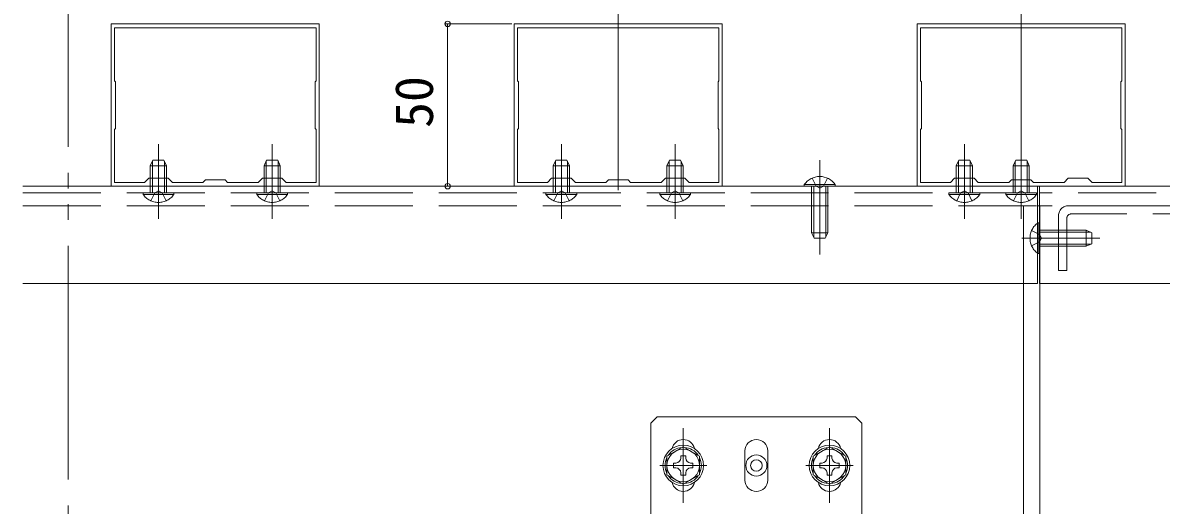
# Model space of a CAD drawing. Units: millimetres, scale not verified. Extents: x -2376 to -396, y -1680 to 1517.
# Drawn here: x -1184 to -833.6, y 782.8 to 931.4 of the extents above; entities that cross this region are included whole.
import ezdxf
from ezdxf.enums import TextEntityAlignment as Align

# ---------------------------------------------------------------- set-up
doc = ezdxf.new("R2010")
doc.units = ezdxf.units.MM
doc.header["$LTSCALE"] = 8
for name, pattern in [('CHAIN2', [12, 9, -1, 1, -1]), ('DASHED3', [4, 3, -1]), ('DOUBLE_CHAIN2', [12.8, 9, -1, 0.6, -0.6, 0.6, -1])]:
    doc.linetypes.add(name, pattern=pattern)
for name, color, linetype, lineweight in [('0-3_YKK_11', 7, 'Continuous', 9), ('0-4_YKK_12', 2, 'Continuous', 9), ('0-5_YKK_13', 4, 'Continuous', 9), ('0-6_YKK_D', 6, 'Continuous', 9)]:
    doc.layers.add(name, color=color, linetype=linetype, lineweight=lineweight)
doc.styles.add('ＭＳ ゴシック', font='')
doc.styles.get('ＭＳ ゴシック').set_extended_font_data('MS Gothic')

msp = doc.modelspace()

# ---------------------------------------------------------------- linework, layer by layer
at = {"layer": '0-3_YKK_11'}
for p, q in [((-1156.704, 931.071), (-1156.704, 881.072)), ((-1092.704, 931.071), (-1156.704, 931.071)), ((-1155.704, 929.872), (-1155.704, 913.572)), ((-1093.704, 929.872), (-1155.704, 929.872)), ((-1093.704, 929.872), (-1155.704, 929.872)), ((-1093.704, 913.572), (-1093.704, 929.872)), ((-1092.704, 881.072), (-1092.704, 931.071)), ((-1032.704, 931.071), (-1032.704, 881.072)), ((-968.704, 931.071), (-1032.704, 931.071)), ((-1031.704, 929.872), (-1031.704, 913.572)), ((-969.704, 929.872), (-1031.704, 929.872)), ((-969.704, 929.872), (-1031.704, 929.872)), ((-969.704, 913.572), (-969.704, 929.872)), ((-968.704, 881.072), (-968.704, 931.071)), ((-908.704, 931.071), (-908.704, 881.072)), ((-844.704, 931.071), (-908.704, 931.071)), ((-907.704, 929.872), (-907.704, 913.572)), ((-845.704, 929.872), (-907.704, 929.872)), ((-845.704, 929.872), (-907.704, 929.872)), ((-845.704, 913.572), (-845.704, 929.872)), ((-844.704, 881.072), (-844.704, 931.071)), ((-1155.704, 913.572), (-1155.404, 913.271)), ((-1155.404, 913.271), (-1155.404, 898.872)), ((-1094.004, 913.271), (-1093.704, 913.572)), ((-1094.004, 898.872), (-1094.004, 913.271)), ((-1031.704, 913.572), (-1031.404, 913.271)), ((-1031.404, 913.271), (-1031.404, 898.872)), ((-970.004, 913.271), (-969.704, 913.572)), ((-970.004, 898.872), (-970.004, 913.271)), ((-907.704, 913.572), (-907.404, 913.271)), ((-907.404, 913.271), (-907.404, 898.872)), ((-846.004, 913.271), (-845.704, 913.572)), ((-846.004, 898.872), (-846.004, 913.271)), ((-1155.404, 898.872), (-1155.704, 898.571)), ((-1155.704, 898.571), (-1155.704, 882.271)), ((-1093.704, 898.571), (-1094.004, 898.872)), ((-1093.704, 882.271), (-1093.704, 898.571)), ((-1031.404, 898.872), (-1031.704, 898.571)), ((-1031.704, 898.571), (-1031.704, 882.271)), ((-969.704, 898.571), (-970.004, 898.872)), ((-969.704, 882.271), (-969.704, 898.571)), ((-907.404, 898.872), (-907.704, 898.571)), ((-907.704, 898.571), (-907.704, 882.271)), ((-845.704, 898.571), (-846.004, 898.872)), ((-845.704, 882.271), (-845.704, 898.571)), ((-1146.504, 882.271), (-1145.204, 883.572)), ((-1145.204, 883.572), (-1139.204, 883.572)), ((-1139.204, 883.572), (-1137.904, 882.271)), ((-1128.504, 882.271), (-1127.704, 883.072)), ((-1127.704, 883.072), (-1121.704, 883.072)), ((-1121.704, 883.072), (-1120.904, 882.271)), ((-1111.504, 882.271), (-1110.204, 883.572)), ((-1110.204, 883.572), (-1104.204, 883.572)), ((-1104.204, 883.572), (-1102.904, 882.271)), ((-1022.504, 882.271), (-1021.204, 883.572)), ((-1021.204, 883.572), (-1015.204, 883.572)), ((-1015.204, 883.572), (-1013.904, 882.271)), ((-1004.504, 882.271), (-1003.704, 883.072)), ((-1003.704, 883.072), (-997.704, 883.072)), ((-997.704, 883.072), (-996.904, 882.271)), ((-987.504, 882.271), (-986.204, 883.572)), ((-986.204, 883.572), (-980.204, 883.572)), ((-980.204, 883.572), (-978.904, 882.271)), ((-898.504, 882.271), (-897.204, 883.572)), ((-897.204, 883.572), (-891.204, 883.572)), ((-891.204, 883.572), (-889.904, 882.271)), ((-880.504, 882.271), (-879.704, 883.072)), ((-879.704, 883.072), (-873.704, 883.072)), ((-873.704, 883.072), (-872.904, 882.271)), ((-863.504, 882.271), (-862.204, 883.572)), ((-862.204, 883.572), (-856.204, 883.572)), ((-856.204, 883.572), (-854.904, 882.271)), ((-1156.704, 881.072), (-1092.704, 881.072)), ((-1155.704, 882.271), (-1146.504, 882.271)), ((-1137.904, 882.271), (-1128.504, 882.271)), ((-1120.904, 882.271), (-1111.504, 882.271)), ((-1102.904, 882.271), (-1093.704, 882.271)), ((-1032.704, 881.072), (-968.704, 881.072)), ((-1031.704, 882.271), (-1022.504, 882.271)), ((-1013.904, 882.271), (-1004.504, 882.271)), ((-996.904, 882.271), (-987.504, 882.271)), ((-978.904, 882.271), (-969.704, 882.271)), ((-908.704, 881.072), (-844.704, 881.072)), ((-907.704, 882.271), (-898.504, 882.271)), ((-889.904, 882.271), (-880.504, 882.271)), ((-872.904, 882.271), (-863.504, 882.271)), ((-854.904, 882.271), (-845.704, 882.271))]:
    msp.add_line(p, q, dxfattribs=at)
at = {"layer": '0-4_YKK_12', "linetype": 'DOUBLE_CHAIN2'}
msp.add_line((-1170.012, 965.168), (-1170.012, 610.653), dxfattribs=at)
at = {"layer": '0-4_YKK_12', "linetype": 'CHAIN2'}
for p, q in [((-1000.704, 879.85), (-1000.704, 935.233)), ((-876.704, 879.85), (-876.704, 935.233))]:
    msp.add_line(p, q, dxfattribs=at)
at = {"layer": '0-4_YKK_12'}
for p, q in [((-1183.955, 881.072), (-770.704, 881.072)), ((-871.704, 851.072), (-871.704, 881.072)), ((-765.205, 881.072), (-871.104, 881.072)), ((-871.104, 881.072), (-871.104, 851.072)), ((-871.104, 875.072), (-871.704, 875.072)), ((-1183.955, 851.072), (-871.704, 851.072)), ((-876.004, 774.772), (-876.004, 851.072)), ((-871.104, 851.072), (-795.129, 851.072)), ((-871.004, 851.072), (-871.004, 720.072))]:
    msp.add_line(p, q, dxfattribs=at)
at = {"layer": '0-4_YKK_12', "linetype": 'DASHED3'}
for p, q in [((-1183.955, 879.072), (-871.704, 879.072)), ((-771.204, 879.072), (-871.104, 879.072)), ((-1183.955, 875.072), (-871.704, 875.072)), ((-876.004, 851.072), (-876.004, 875.072)), ((-771.204, 875.072), (-871.104, 875.072)), ((-871.004, 875.072), (-871.004, 851.072))]:
    msp.add_line(p, q, dxfattribs=at)
at = {"layer": '0-5_YKK_13', "linetype": 'CHAIN2'}
for p, q in [((-1142.204, 871.072), (-1142.204, 894.071)), ((-1107.204, 871.072), (-1107.204, 894.071)), ((-1018.204, 871.072), (-1018.204, 894.071)), ((-983.204, 871.072), (-983.204, 894.071)), ((-894.204, 871.072), (-894.204, 894.071)), ((-876.704, 871.072), (-876.704, 894.072)), ((-938.704, 889.072), (-938.704, 860.071)), ((-876.504, 865.072), (-852.504, 865.072)), ((-861.342, 865.072), (-867.735, 865.072)), ((-980.704, 787.821), (-980.704, 802.322)), ((-935.704, 787.821), (-935.704, 802.322)), ((-973.454, 795.071), (-987.954, 795.071)), ((-942.954, 795.071), (-928.454, 795.071))]:
    msp.add_line(p, q, dxfattribs=at)
at = {"layer": '0-5_YKK_13'}
for p, q in [((-1143.904, 889.072), (-1144.704, 887.371)), ((-1144.704, 887.371), (-1139.704, 887.371)), ((-1144.704, 883.572), (-1144.704, 887.371)), ((-1144.05, 883.572), (-1144.05, 888.762)), ((-1143.904, 889.072), (-1140.504, 889.072)), ((-1140.504, 889.072), (-1139.704, 887.371)), ((-1140.359, 883.572), (-1140.359, 888.762)), ((-1139.704, 883.572), (-1139.704, 887.371)), ((-1108.904, 889.072), (-1109.704, 887.371)), ((-1109.704, 887.371), (-1104.704, 887.371)), ((-1109.704, 883.572), (-1109.704, 887.371)), ((-1109.05, 883.572), (-1109.05, 888.762)), ((-1108.904, 889.072), (-1105.504, 889.072)), ((-1105.504, 889.072), (-1104.704, 887.371)), ((-1105.359, 883.572), (-1105.359, 888.762)), ((-1104.704, 883.572), (-1104.704, 887.371)), ((-1019.904, 889.072), (-1020.704, 887.371)), ((-1020.704, 887.371), (-1015.704, 887.371)), ((-1020.704, 883.572), (-1020.704, 887.371)), ((-1020.05, 883.572), (-1020.05, 888.762)), ((-1019.904, 889.072), (-1016.504, 889.072)), ((-1016.504, 889.072), (-1015.704, 887.371)), ((-1016.359, 883.572), (-1016.359, 888.762)), ((-1015.704, 883.572), (-1015.704, 887.371)), ((-984.904, 889.072), (-985.704, 887.371)), ((-985.704, 887.371), (-980.704, 887.371)), ((-985.704, 883.572), (-985.704, 887.371)), ((-985.05, 883.572), (-985.05, 888.762)), ((-984.904, 889.072), (-981.504, 889.072)), ((-981.504, 889.072), (-980.704, 887.371)), ((-981.359, 883.572), (-981.359, 888.762)), ((-980.704, 883.572), (-980.704, 887.371)), ((-895.904, 889.072), (-896.704, 887.371)), ((-896.704, 887.371), (-891.704, 887.371)), ((-896.704, 883.572), (-896.704, 887.371)), ((-896.05, 883.572), (-896.05, 888.762)), ((-895.904, 889.072), (-892.505, 889.072)), ((-892.505, 889.072), (-891.704, 887.371)), ((-892.359, 883.572), (-892.359, 888.762)), ((-891.704, 883.572), (-891.704, 887.371)), ((-878.404, 889.072), (-879.204, 887.372)), ((-879.204, 887.372), (-874.204, 887.372)), ((-879.204, 883.572), (-879.204, 887.372)), ((-878.55, 883.572), (-878.55, 888.762)), ((-878.404, 889.072), (-875.004, 889.072)), ((-875.004, 889.072), (-874.204, 887.372)), ((-874.859, 883.572), (-874.859, 888.762)), ((-874.204, 883.572), (-874.204, 887.372)), ((-943.454, 881.58), (-943.454, 881.072)), ((-933.954, 881.58), (-943.454, 881.58)), ((-933.954, 881.072), (-943.454, 881.072)), ((-933.954, 881.58), (-933.954, 881.072)), ((-990.704, 808.072), (-988.704, 810.072)), ((-988.704, 810.072), (-927.704, 810.072)), ((-925.704, 808.072), (-927.704, 810.072)), ((-990.704, 808.072), (-990.704, 770.071)), ((-980.704, 783.572), (-980.704, 806.572)), ((-935.704, 783.572), (-935.704, 806.572)), ((-925.704, 808.072), (-925.704, 770.071)), ((-985.704, 797.958), (-980.704, 800.845)), ((-980.704, 800.845), (-975.704, 797.958)), ((-961.704, 799.571), (-961.704, 790.571)), ((-954.704, 799.571), (-954.704, 790.571)), ((-935.704, 800.845), (-940.704, 797.958)), ((-930.704, 797.958), (-935.704, 800.845)), ((-985.704, 792.185), (-985.704, 797.958)), ((-983.704, 795.831), (-982.984, 795.831)), ((-983.704, 794.311), (-983.704, 795.831)), ((-981.464, 798.071), (-979.944, 798.071)), ((-981.464, 797.351), (-981.464, 798.071)), ((-979.944, 798.071), (-979.944, 797.351)), ((-978.424, 795.831), (-977.704, 795.831)), ((-977.704, 795.831), (-977.704, 794.311)), ((-975.704, 797.958), (-975.704, 792.185)), ((-940.704, 797.958), (-940.704, 792.185)), ((-937.984, 795.831), (-938.704, 795.831)), ((-938.704, 795.831), (-938.704, 794.311)), ((-936.464, 798.071), (-936.464, 797.351)), ((-934.944, 798.071), (-936.464, 798.071)), ((-934.944, 797.351), (-934.944, 798.071)), ((-932.704, 795.831), (-933.424, 795.831)), ((-932.704, 794.311), (-932.704, 795.831)), ((-930.704, 792.185), (-930.704, 797.958)), ((-980.704, 789.298), (-985.704, 792.185)), ((-982.984, 794.311), (-983.704, 794.311)), ((-981.464, 792.072), (-981.464, 792.791)), ((-979.944, 792.072), (-981.464, 792.072)), ((-975.704, 792.185), (-980.704, 789.298)), ((-979.944, 792.791), (-979.944, 792.072)), ((-977.704, 794.311), (-978.424, 794.311)), ((-940.704, 792.185), (-935.704, 789.298)), ((-938.704, 794.311), (-937.984, 794.311)), ((-936.464, 792.791), (-936.464, 792.072)), ((-936.464, 792.072), (-934.944, 792.072)), ((-935.704, 789.298), (-930.704, 792.185)), ((-934.944, 792.072), (-934.944, 792.791)), ((-933.424, 794.311), (-932.704, 794.311))]:
    msp.add_line(p, q, dxfattribs=at)
at = {"layer": '0-5_YKK_13', "linetype": 'DASHED3'}
for p, q in [((-1144.704, 879.071), (-1144.704, 883.572)), ((-1144.05, 879.071), (-1144.05, 883.572)), ((-1140.359, 879.071), (-1140.359, 883.572)), ((-1139.704, 879.071), (-1139.704, 883.572)), ((-1109.704, 879.071), (-1109.704, 883.572)), ((-1109.05, 879.071), (-1109.05, 883.572)), ((-1105.359, 879.071), (-1105.359, 883.572)), ((-1104.704, 879.071), (-1104.704, 883.572)), ((-1020.704, 879.071), (-1020.704, 883.572)), ((-1020.05, 879.071), (-1020.05, 883.572)), ((-1016.359, 879.071), (-1016.359, 883.572)), ((-1015.704, 879.071), (-1015.704, 883.572)), ((-985.704, 879.071), (-985.704, 883.572)), ((-985.05, 879.071), (-985.05, 883.572)), ((-981.359, 879.071), (-981.359, 883.572)), ((-980.704, 879.071), (-980.704, 883.572)), ((-941.054, 883.572), (-939.849, 881.101)), ((-936.354, 883.572), (-937.559, 881.101)), ((-896.704, 879.071), (-896.704, 883.572)), ((-896.05, 879.071), (-896.05, 883.572)), ((-892.359, 879.071), (-892.359, 883.572)), ((-891.704, 879.071), (-891.704, 883.572)), ((-879.204, 879.072), (-879.204, 883.572)), ((-878.55, 879.072), (-878.55, 883.572)), ((-874.859, 879.072), (-874.859, 883.572)), ((-874.204, 879.072), (-874.204, 883.572)), ((-1143.349, 879.042), (-1142.204, 879.651)), ((-1141.059, 879.042), (-1142.204, 879.651)), ((-1108.349, 879.042), (-1107.204, 879.651)), ((-1106.059, 879.042), (-1107.204, 879.651)), ((-1019.349, 879.042), (-1018.204, 879.651)), ((-1017.059, 879.042), (-1018.204, 879.651)), ((-984.349, 879.042), (-983.204, 879.651)), ((-982.059, 879.042), (-983.204, 879.651)), ((-941.204, 881.072), (-941.204, 866.771)), ((-940.55, 881.072), (-940.55, 865.381)), ((-939.849, 881.101), (-938.704, 880.492)), ((-937.559, 881.101), (-938.704, 880.492)), ((-936.859, 881.072), (-936.859, 865.381)), ((-936.204, 881.072), (-936.204, 866.771)), ((-895.349, 879.042), (-894.204, 879.651)), ((-893.059, 879.042), (-894.204, 879.651)), ((-877.849, 879.042), (-876.704, 879.651)), ((-875.559, 879.042), (-876.704, 879.651)), ((-1146.954, 879.071), (-1137.454, 879.071)), ((-1146.954, 878.563), (-1146.954, 879.071)), ((-1146.954, 878.563), (-1137.454, 878.563)), ((-1144.554, 876.571), (-1143.349, 879.042)), ((-1139.854, 876.571), (-1141.059, 879.042)), ((-1137.454, 878.563), (-1137.454, 879.071)), ((-1111.954, 879.071), (-1102.454, 879.071)), ((-1111.954, 878.563), (-1111.954, 879.071)), ((-1111.954, 878.563), (-1102.454, 878.563)), ((-1109.554, 876.571), (-1108.349, 879.042)), ((-1104.854, 876.571), (-1106.059, 879.042)), ((-1102.454, 878.563), (-1102.454, 879.071)), ((-1022.954, 879.071), (-1013.454, 879.071)), ((-1022.954, 878.563), (-1022.954, 879.071)), ((-1022.954, 878.563), (-1013.454, 878.563)), ((-1020.554, 876.571), (-1019.349, 879.042)), ((-1015.854, 876.571), (-1017.059, 879.042)), ((-1013.454, 878.563), (-1013.454, 879.071)), ((-987.954, 879.071), (-978.454, 879.071)), ((-987.954, 878.563), (-987.954, 879.071)), ((-987.954, 878.563), (-978.454, 878.563)), ((-985.554, 876.571), (-984.349, 879.042)), ((-980.854, 876.571), (-982.059, 879.042)), ((-978.454, 878.563), (-978.454, 879.071)), ((-898.954, 879.071), (-889.454, 879.071)), ((-898.954, 878.563), (-898.954, 879.071)), ((-898.954, 878.563), (-889.454, 878.563)), ((-896.554, 876.571), (-895.349, 879.042)), ((-891.854, 876.571), (-893.059, 879.042)), ((-889.454, 878.563), (-889.454, 879.071)), ((-881.454, 879.072), (-871.954, 879.072)), ((-881.454, 878.563), (-881.454, 879.072)), ((-881.454, 878.563), (-871.954, 878.563)), ((-879.054, 876.571), (-877.849, 879.042)), ((-874.354, 876.571), (-875.559, 879.042)), ((-871.954, 878.563), (-871.954, 879.072)), ((-779.204, 875.072), (-862.204, 875.072)), ((-780.204, 872.572), (-861.204, 872.572)), ((-871.513, 869.822), (-871.513, 860.322)), ((-871.513, 869.822), (-871.004, 869.822)), ((-871.004, 869.822), (-871.004, 860.322)), ((-865.204, 872.072), (-865.204, 855.072)), ((-862.704, 871.072), (-862.704, 855.072)), ((-940.404, 865.071), (-941.204, 866.771)), ((-936.204, 866.771), (-941.204, 866.771)), ((-937.004, 865.071), (-936.204, 866.771)), ((-873.505, 867.422), (-871.034, 866.217)), ((-871.034, 866.217), (-870.425, 865.072)), ((-871.004, 867.572), (-856.704, 867.572)), ((-871.004, 866.918), (-855.314, 866.918)), ((-855.004, 866.772), (-856.704, 867.572)), ((-856.704, 867.572), (-856.704, 862.572)), ((-855.004, 866.772), (-855.004, 863.372)), ((-937.004, 865.071), (-940.404, 865.071)), ((-873.505, 862.722), (-871.034, 863.927)), ((-871.034, 863.927), (-870.425, 865.072)), ((-871.004, 863.226), (-855.314, 863.226)), ((-871.004, 862.572), (-856.704, 862.572)), ((-855.004, 863.372), (-856.704, 862.572)), ((-871.513, 860.322), (-871.004, 860.322)), ((-865.204, 855.072), (-862.704, 855.072))]:
    msp.add_line(p, q, dxfattribs=at)
at = {"layer": '0-5_YKK_13'}
for centre, radius in [((-980.704, 795.071), 6.25), ((-980.704, 795.071), 5), ((-935.704, 795.071), 6.25), ((-935.704, 795.071), 5), ((-958.204, 795.071), 3.25), ((-958.204, 795.071), 1.773)]:
    msp.add_circle(centre, radius, dxfattribs=at)
for centre, radius, start, end in [((-938.704, 878.297), 5.774, 34.65097, 145.34901), ((-980.704, 799.571), 3.5, 12.0246, 167.97519), ((-958.204, 799.571), 3.5, 0, 180), ((-935.704, 799.571), 3.5, 12.0246, 167.97519), ((-980.704, 795.071), 5.575, 93.74847, 146.25151), ((-980.704, 795.071), 5.575, 33.74847, 86.25151), ((-935.704, 795.071), 5.575, 93.74847, 146.25151), ((-935.704, 795.071), 5.575, 33.74847, 86.25151), ((-980.704, 795.071), 5.575, 153.74847, 206.25151), ((-982.984, 797.351), 1.52, 270, 0), ((-978.424, 797.351), 1.52, 180, 270), ((-980.704, 795.071), 5.575, 333.74847, 26.25151), ((-935.704, 795.071), 5.575, 153.74847, 206.25151), ((-937.984, 797.351), 1.52, 270, 0), ((-933.424, 797.351), 1.52, 180, 270), ((-935.704, 795.071), 5.575, 333.74847, 26.25151), ((-980.704, 795.071), 5.575, 213.74847, 266.25151), ((-982.984, 792.791), 1.52, 0, 90), ((-980.704, 795.071), 5.575, 273.74847, 326.25151), ((-978.424, 792.791), 1.52, 90, 180), ((-935.704, 795.071), 5.575, 213.74847, 266.25151), ((-937.984, 792.791), 1.52, 0, 90), ((-935.704, 795.071), 5.575, 273.74847, 326.25151), ((-933.424, 792.791), 1.52, 90, 180), ((-980.704, 790.571), 3.5, 192.0248, 347.97539), ((-958.204, 790.571), 3.5, 180, 0), ((-935.704, 790.571), 3.5, 192.0248, 347.97539)]:
    msp.add_arc(centre, radius, start, end, dxfattribs=at)
at = {"layer": '0-5_YKK_13', "linetype": 'DASHED3'}
for centre, radius, start, end in [((-1142.204, 881.846), 5.774, 214.65097, 325.34901), ((-1107.204, 881.846), 5.774, 214.65097, 325.34901), ((-1018.204, 881.846), 5.774, 214.65097, 325.34901), ((-983.204, 881.846), 5.774, 214.65097, 325.34901), ((-894.204, 881.846), 5.774, 214.65097, 325.34901), ((-876.704, 881.846), 5.774, 214.65097, 325.34901), ((-862.204, 872.072), 3, 90, 180), ((-861.204, 871.072), 1.5, 90, 180), ((-868.23, 865.072), 5.774, 124.65097, 235.34901)]:
    msp.add_arc(centre, radius, start, end, dxfattribs=at)
at = {"layer": '0-6_YKK_D'}
for p, q in [((-1033.404, 931.071), (-1054.204, 931.071)), ((-1053.204, 931.071), (-1053.204, 881.072)), ((-1039.519, 881.072), (-1054.204, 881.072))]:
    msp.add_line(p, q, dxfattribs=at)
for centre in [(-1053.204, 931.071), (-1053.204, 881.072)]:
    msp.add_circle(centre, 0.85, dxfattribs=at)

# ---------------------------------------------------------------- texts
at = {"layer": '0-6_YKK_D', "color": 4, "style": 'ＭＳ ゴシック'}
msp.add_text('50', height=11.73, rotation=90, dxfattribs=at).set_placement((-1054.204, 899.032), align=Align.BOTTOM_LEFT)

doc.saveas('drawing.dxf')
